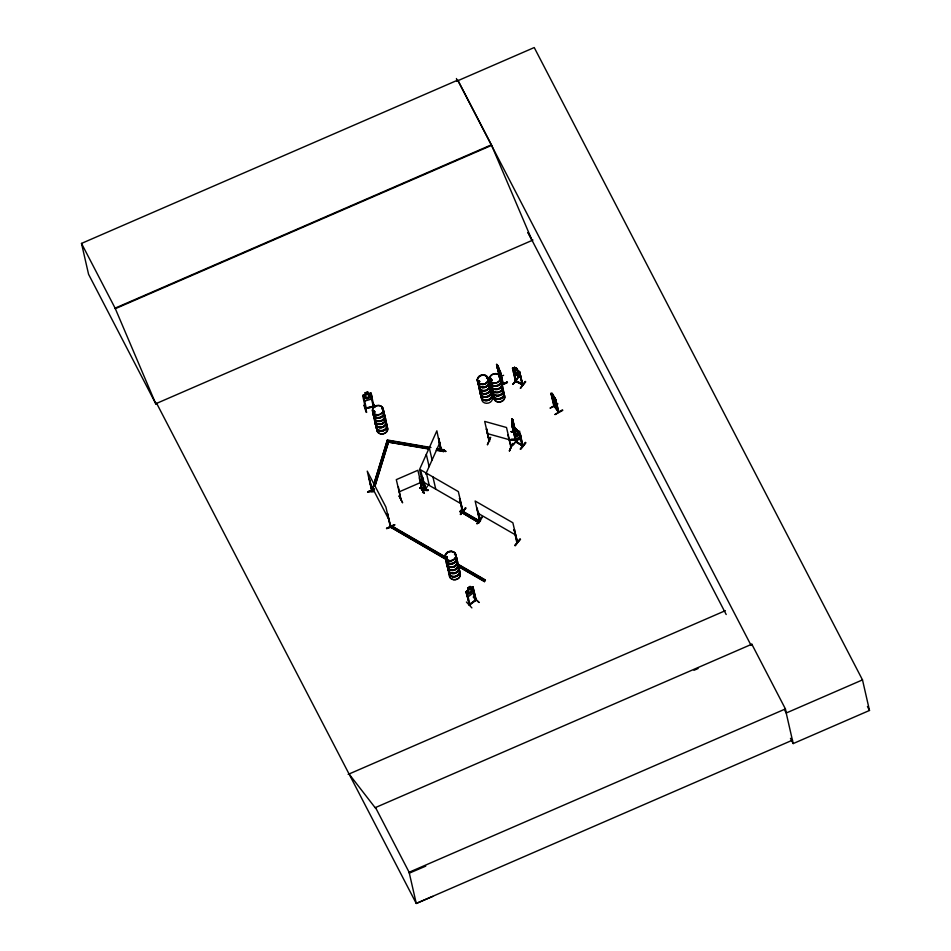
<?xml version="1.0" encoding="UTF-8"?>
<svg xmlns="http://www.w3.org/2000/svg" width="951" height="951" viewBox="0 0 951 951"><rect width="100%" height="100%" fill="white"/><g stroke="black" fill="none" stroke-linecap="round" stroke-linejoin="round"><path stroke-width="1.43" d="M510.913 439.968C538.421 437.757 492.107 441.312 519.721 439.552M515.906 441.704L512.102 424.942L511.709 419.236L512.161 420.865M511.852 422.03L511.804 419.236L512.851 422.933L512.744 427.748M512.066 424.835L512.078 426.25L512.09 419.046M512.827 420.318L512.53 419.653L515.062 429.828L514.015 429.65L514.657 432.467L516.096 434.334L518.259 435.582L519.151 435.047L516.88 429.567L514.693 428.152L519.793 432.871L522.8 446.007L515.811 441.264M513.385 429.472L513.243 422.815M515.18 435.273L515.18 439.386M515.18 439.303L515.252 435.594M515.537 439.207L515.49 435.261M515.537 439.35L515.549 438.684M469.901 604.254L475.191 600.105C476.403 601.294 474.264 599.392 475.928 599.403M419.985 487.934C436.604 490.871 423.861 491.976 420.009 487.863M502.699 383.443L500.036 370.831L496.791 364.459M502.52 383.027L503.257 383.515L499.822 377.832L496.541 364.292L497.421 368.429M519.745 371.793L512.518 368.132L515.454 381.315L522.705 384.989L519.674 371.77L517.142 370.046M515.347 380.864L516.084 381.268M515.525 380.59L516.191 381.708L514.812 374.623M522.265 384.359L519.412 372.198L522.955 384.798L522.242 383.942L522.099 384.715M402.546 502.77L399.016 495.804L402.535 502.532M488.933 440.931L489.599 441.121L486.377 428.83L489.076 441.395L489.515 440.848M489.064 441.335L489.076 440.551M486.746 428.937L489.408 441.478L484.677 421.4L506.514 427.498L511.067 447.16L510.39 446.887L510.972 446.673M425.038 489.48L425.834 489.884L422.494 477.033L425.121 489.515L420.615 469.83L458.346 491.596L462.911 511.281L459.583 498.431L462.127 510.83L462.317 510.2L463.006 510.913M425.561 489.385L425.168 488.743M425.656 489.836L424.336 482.632M462.055 510.485L463.018 510.984M479.566 520.661L475.143 501.011L512.874 522.777L517.439 542.474L516.738 541.357M479.649 519.947L479.696 520.732C481.396 521.386 479.233 518.913 480.184 520.577M517.273 542.415L516.94 541.369M516.773 542.141L517.629 542.201L514.111 529.612L516.75 542.177M515.846 442.049L522.8 446.007M515.62 441.526L522.705 445.567M516.013 441.276L516.571 442.037M522.884 445.294L522.123 445.009M521.909 445.104L522.111 445.71L519.472 433.145M472.909 586.803L466.049 591.784L466.977 595.825L468.154 596.8L473.479 592.842L472.909 586.803L476.13 600.212L469.425 605.133L466.394 592.711L467.012 592.247L466.584 592.901M515.561 439.291L514.562 434.536M424.015 489.016L424.598 488.053M424.657 488.576L421.555 476.237L424.36 489.266L421.84 476.32M441.371 450.465L438.566 438.245L441.05 451.202L441.728 450.56L441.05 451.202L436.866 430.815L419.557 469.473L424.039 489.087M556.252 404.056L555.515 399.254M365.505 408.609L374.005 406.101M471.886 607.891L466.418 602.031M373.315 411.949L374.064 411.426M373.636 412.08L373.743 412.294M382.528 408.74L381.66 408.609M381.862 408.787L382.421 408.169M478.282 381.268L478.246 381.862M479.352 381.862L479.601 381.363M486.591 378.189L487.423 378.034M487.269 378.296L486.555 377.939M490.395 380.091L491.798 379.996M492.036 380.341L491.12 379.473M445.995 558.213L446.102 557.476M445.983 557.797L446.994 558.285M498.8 376.501L499.501 376.311M499.346 376.667L499.263 376.299M448.48 568.116L448.194 567.271M454.673 554.231L455.184 554.385M374.016 488.707L373.256 491.845L371.603 491.56L387.378 440.028L430.981 447.517M371.603 491.56L372.887 487.423M374.171 483.286L387.378 440.028M374.884 485.949L388.579 441.751L374.967 486.33M436.426 450.346L443.701 451.594L444.058 449.764L436.794 448.515M443.701 451.594L444.058 449.764M371.342 399.063L372.007 397.245L371.425 399.099L364.863 401.037L363.662 399.789M553.957 406.457L550.962 393.274L552.65 399.468L556.371 404.104L556.573 403.295M554.148 406.457L554.16 405.732M558.059 411.367L558.653 412.389L555.598 399.206L552.055 393.227L552.353 397.209L554.873 401.274L554.73 398.255L552.032 393.393M553.791 405.863L558.606 412.33L558.475 411.628M558.76 411.724L555.634 399.396M554.219 405.78L558.926 412.128L554.136 405.768M398.374 486.9L400.918 499.572L401.191 498.942M422.529 490.229L417.881 470.281L396.305 479.637L400.953 499.548M421.555 476.237L421.543 476.974M441.49 451.143L438.851 438.316M441.264 450.025L441.228 450.833M441.371 451.202L441.668 450.572M445.686 451.416L437.412 449.027M443.011 450.833L445.829 451.143M487.471 444.795L490.621 437.294L487.411 444.545M511.02 447.113L507.846 434.821M512.648 443.618L509.403 450.905L512.589 443.428M364.304 405.126L366.694 412.318M422.363 481.693L423.492 479.173M425.739 474.145L439.671 443.035M520.066 376.905L520.589 375.788M520.138 376.988L514.467 374.112L520.138 376.988L520.673 375.835M366.325 408.193C363.258 408.823 373.648 407.658 373.981 405.899M373.054 405.899C373.921 404.686 372.78 407.658 373.886 406.101M373.886 405.958L373.161 406.172M476.225 600.093L473.158 587.682L472.528 588.146L475.262 600.426M512.102 419.129L514.693 429.84M374.492 489.218C357.588 495.079 377.904 490.383 371.71 490.894L367.252 471.137L385.916 507.073L390.457 526.795L389.922 525.713L390.599 526.069M500.06 377.476L499.857 378.07L496.743 365.243L497.337 365.731M553.886 406.315L554.338 406.98L551.402 393.987M558.106 411.819L555.646 399.254M374.67 411.355L373.41 411.724A5.611 4.755 -12.9 0 0 379.413 417.941A5.611 4.755 -12.9 0 0 382.968 410M479.447 381.779L479.459 381.03M478.389 381.933L479.554 382.064L479.447 381.22M490.443 379.901L491.334 379.39M491.798 379.865L491.453 380.531M499.037 377.06L499.608 376.727M447.208 558.13L447.065 557.345M424.253 488.018L423.956 488.671M513.112 368.061L514.895 368.905L514.55 367.407M516.215 375.003L514.455 367.312L516.869 368.536L518.414 371.235L519.056 374.04L518.129 374.635L514.396 371.675L513.754 368.869L514.848 368.988M518.473 376.144L516.869 368.536M516.096 381.636L513.564 369.19M520.078 372.53L519.246 372.423M517.938 377.595L512.981 384.37L517.891 377.595M515.608 380.638L522.848 384.347M525.321 381.399L520.423 388.21L525.725 381.803M520.423 388.21L525.38 381.601M422.529 492.535L427.665 486.032M460.225 498.8L459.404 498.657M462.709 511.269L459.88 499.739M460.343 514.134L465.598 507.727L460.783 514.586M460.403 514.396L466.002 508.179M477.485 508.809L477.022 508.214L480.243 521.041M482.205 517.035L477.057 523.728L482.193 517.213M479.696 520.732L477.022 508.214M514.753 529.98L513.932 529.838M514.871 545.327L520.126 538.92L515.311 545.767M514.931 545.577L520.53 539.36M446.162 559.521L389.993 526.783L391.016 525.534L445.817 557.155M390.076 527.163L391.016 525.534M515.121 429.757L512.839 428.853M513.445 428.746L518.854 431.861M513.635 430.114L513.183 429.519L516.512 442.381M513.706 432.955C515.323 436.913 524.072 441.216 519.662 432.907M512.803 444.795L518.45 438.613M518.39 438.352L513.195 445.02M460.034 511.483L461.057 510.235L479.922 521.124L478.983 522.753L460.034 511.483L478.983 522.753M460.129 511.864L461.057 510.235M522.016 445.555L522.206 444.913M525.499 442.465C514.503 455.374 523.882 446.328 525.463 442.441M520.649 449.3L525.867 442.869M478.9 522.372L479.922 521.124M485.331 579.955L484.392 581.584L485.331 579.955L457.288 563.777M371.615 490.276C373.957 492.285 369.285 489.61 367.787 492.333M373.22 406.243L365.41 408.122L365.588 408.859L362.711 395.675L363.484 394.879L371.08 393.203L373.933 406.469M362.735 395.759L363.484 394.879M401.12 499.109L401.072 498.681M469.996 604.777L467.012 592.247M476.023 599.76L469.116 604.979L470.008 604.289M374.777 412.294L373.363 412.08M479.47 381.648L478.472 381.708M490.55 379.734L490.609 380.091M491.857 380.448L490.93 380.733M446.364 557.643L446.982 557.452M455.101 554.564L454.471 554.766M467.904 588.122L470.115 586.375L470.46 588.051L471.637 587.647L472.29 590.452L471.423 592.497L469.307 594.078L467.904 593.709L467.262 590.904L468.284 589.561L467.844 588.063L470.115 586.541L470.519 587.944L472.005 586.731M475.559 600.568L472.718 588.336L473.348 587.873M473.384 597.145L479.233 602.447M550.938 393.405L552.46 394.843M551.806 397.352L556.323 404.009M554.968 398.017L551.259 393.417M556.062 399.943L555.372 399.563M557.678 403.854L550.047 408.169L557.726 403.949M555.051 414.398L562.457 409.822L562.754 410.38L555.075 414.588M373.838 411.652L374.468 411.605M478.496 380.982L478.508 381.624M490.918 379.794L491.548 379.746M469.509 605.133L466.133 591.748M366.23 412.425L363.948 405.245M515.632 381.042L512.91 368.857L513.397 369.428M522.147 384.382L519.733 373.553M366.254 407.908L366.373 408.704L363.555 396.127L362.795 396.353L363.555 396.127M479.863 520.423L480.279 521.089M422.196 489.432L422.161 490.347L419.213 477.866M422.113 489.931L422.101 490.347M424.241 493.391L420.663 486.413L424.182 493.141M498.336 366.694L497.159 364.495L498.942 372.138M498.776 368.156L499.691 372.685L497.73 368.322M498.086 370.545L500.939 375.669L497.468 368.322M499.988 370.926L502.889 384.014M502.651 383.55L500.178 371.092L503.329 383.99L499.786 377.274M500.499 371.698L499.893 371.211M499.441 376.965L503.614 375.3M501.819 384.454L507.18 382.064L501.843 384.644M502.045 385.024L507.418 382.635L507.168 382.017M369.285 479.173L369.238 478.436L372.114 491.465M390.374 526.783L387.58 513.778L390.742 526.497M387.901 514.384L387.295 513.897M386.534 528.328C402.225 520.637 391.8 527.864 386.605 528.578M386.558 528.518L394.57 524.702M156.713 403.462L155.821 403.842L88.574 274.292L81.501 243.42L457.811 80.098L491.405 144.825L532.085 240.425L527.995 232.591M751.135 645.479L457.942 80.669L534.236 47.55L862.498 679.894L869.499 710.456L793.193 743.575L790.459 738.309M432.669 896.436L416.265 903.45L156.665 403.367L155.774 403.747L115.107 308.148L491.405 144.825M115.237 308.718L491.536 145.396M155.774 403.747L532.964 240.044M399.111 491.869L420.675 482.502M348.173 774.376L725.363 610.673M349.065 773.995L375.716 808.421L375.514 807.53L751.825 644.207L785.419 708.935L786.073 711.764M694.016 670.277L698.093 668.505M792.563 740.128L416.265 903.45L409.12 872.257L785.419 708.935M793.193 743.575L786.204 713.012L862.498 679.894M409.322 873.149L425.739 866.135M478.686 380.875L479.34 380.828M446.447 557.227L447.101 557.179M365.065 392.894L367.823 391.99L368.12 393.655L369.63 393.738L370.272 396.543L369.143 398.16L366.539 398.933L364.875 398.136L364.233 395.331L365.517 394.415L365.041 392.811L367.775 392.145M370.438 394.368L371.116 393.892L370.355 394.13L373.351 406.648L373.113 405.804M425.192 488.802L425.632 489.86M515.882 441.3L516.571 441.609M522.277 445.377L519.781 434.512M512.458 368.203L513.207 368.049M512.779 428.925L513.492 428.818M374.195 412.27L373.529 411.938M512.007 423.231L511.733 421.531M512.696 426.381L512.387 427.082L512.173 421.376L513.944 431.813M513.1 430.28L512.078 426.191M513.362 430.934L512.993 430.197M511.079 431.576L514.027 431.433M516.952 431.302L519.84 431.302M513.968 431.576L511.02 431.742L514.015 431.718M510.913 439.576L519.733 439.172L510.865 439.374M374.195 411.308L375.003 412.009M373.85 412.579L374.432 411.438M387.461 440.408L394.724 441.656M397.637 442.156L400.537 442.655M403.45 443.154L422.339 446.399M425.252 446.899L428.164 447.398M436.878 448.896L444.153 450.144M429.079 448.717L387.009 441.858M436.343 449.966L443.606 451.214M388.46 442.108L429.163 449.098M371.508 491.18L373.161 491.465M499.715 377.69L502.972 384.038M372.043 490.668L369.238 478.436M369.998 393.036L371.021 393.322M512.851 443.713L509.403 450.905M437.377 449.062L445.65 451.547M487.471 433.632L509.32 439.719M425.335 489.242L426.024 489.61M447.101 557.5L447.315 558.415L446.043 558.142M446.304 558.403L447.267 558.332L447.303 557.488M514.408 367.383L516.821 368.608M514.955 369.487L517.201 370.628M515.597 372.293L517.855 373.434M517.986 377.856L512.993 384.192M516.369 381.137L522.063 384.061M522.872 384.715L515.442 380.899M480.445 520.696L479.47 520.173L480.552 520.803M425.121 489.48L425.763 489.836M516.726 542.094L517.368 542.427M477.057 523.728L482.169 517.035M477.949 513.231L515.668 534.997M423.421 482.05L461.14 503.816M461.152 510.628L480.005 521.505M391.099 525.915L444.628 556.799M457.372 564.157L485.414 580.336M389.993 526.783L446.067 559.14M457.538 565.75L484.309 581.192M457.633 566.13L484.392 581.584M516.583 541.678L517.51 542.129M493.129 390.124L492.856 389.827A5.528 4.684 -12.9 0 0 498.728 395.818A5.528 4.684 -12.9 0 0 502.235 388.008M425.893 489.539L425.061 489.111M473.325 596.895L478.852 602.482M466.049 591.784L468.344 589.62L467.94 588.063M497.088 365.517L497.563 366.123M513.433 372.162L514.515 374.088M497.468 365.232L498.169 366.551M497.67 366.622L498.776 368.667M498.312 369.428L499.418 371.472M390.374 525.998L390.706 526.521M867.443 706.51L869.499 710.456M784.848 710.421L786.204 713.012M528.055 232.662L726.195 614.512M370.058 483.358L388.721 519.305M375.514 807.53L409.12 872.257M81.501 243.42L115.107 308.148M457.776 565.762A5.528 4.684 -12.9 0 1 454.281 573.572A5.528 4.684 -12.9 0 1 448.373 567.533L448.397 567.581M374.908 407.278L372.84 402.38L374.539 407.349M751.825 644.207L752.027 645.099M553.292 395.176L552.353 393.976M552.757 398.612L554.683 406.826M456.444 78.529L457.098 81.406M520.114 433.513L522.979 445.781L515.704 441.526M512.839 419.641L515.014 429.151M512.327 418.785L514.705 429.163M514.753 433.965L516.702 442.156M512.173 426.179L515.799 441.965M498.395 366.622L500.036 374.183M497.016 365.125L499.501 375.99M515.014 533.547L517.011 541.844M478.567 512.506L480.469 520.803M469.735 587.017L468.368 588.027M429.293 447.743L432.087 459.963M432.931 476.926L435.736 489.159M426.321 454.388L429.115 466.608M426.452 473.194L429.246 485.414M371.08 393.203L372.031 397.316M369.856 480.35L372.4 491.346M448.194 567.592L448.361 567.319A5.611 4.755 -12.9 0 0 454.245 573.453A5.611 4.755 -12.9 0 0 457.8 565.512M489.254 385.975A5.54 4.707 -12.9 0 1 485.747 393.821A5.54 4.707 -12.9 0 1 479.815 387.758M489.171 385.809A5.504 4.66 -12.9 0 1 485.688 393.595A5.504 4.66 -12.9 0 1 479.815 387.58M488.6 383.158A5.54 4.696 -12.9 0 1 486.472 390.564A5.54 4.696 -12.9 0 1 478.852 387.39M487.685 379.223A5.528 4.684 -12.9 0 1 484.891 386.867A5.528 4.684 -12.9 0 1 477.937 382.219M488.576 382.742A5.611 4.755 -12.9 0 1 485.735 390.504A5.611 4.755 -12.9 0 1 478.674 385.785M488.457 382.599A5.528 4.684 -12.9 0 1 485.664 390.243A5.528 4.684 -12.9 0 1 478.71 385.595M488.552 380.804A5.528 4.684 -12.9 0 1 484.321 387.604A5.528 4.684 -12.9 0 1 478.068 382.789M488.588 380.578A5.611 4.755 -12.9 0 1 484.285 387.485A5.611 4.755 -12.9 0 1 477.937 382.587M487.804 379.378A5.611 4.755 -12.9 0 1 484.962 387.14A5.611 4.755 -12.9 0 1 477.901 382.409M489.29 386.32A5.504 4.66 -12.9 0 1 485.806 394.094A5.504 4.66 -12.9 0 1 479.934 388.079M491.536 393.785A5.54 4.696 -12.9 0 1 486.579 400.704A5.54 4.696 -12.9 0 1 481.384 394.558M491.382 395.426A5.504 4.66 -12.9 0 1 488.588 403.034A5.504 4.66 -12.9 0 1 481.67 398.41M491.168 392.811A5.528 4.684 -12.9 0 1 484.38 397.256A5.528 4.684 -12.9 0 1 480.624 391.182M490.015 389.411A5.528 4.684 -12.9 0 1 491.144 391.574M490.038 389.161A5.611 4.755 -12.9 0 1 486.484 397.102A5.611 4.755 -12.9 0 1 480.493 390.968M490.003 388.983A5.611 4.755 -12.9 0 1 486.448 396.924A5.611 4.755 -12.9 0 1 480.457 390.79M489.896 388.84A5.54 4.696 -12.9 0 1 487.09 396.496A5.54 4.696 -12.9 0 1 480.136 391.836M491.56 393.559A5.611 4.755 -12.9 0 1 487.257 400.478A5.611 4.755 -12.9 0 1 480.909 395.568M491.524 393.393A5.611 4.755 -12.9 0 1 487.221 400.3A5.611 4.755 -12.9 0 1 480.873 395.402M491.394 393.227A5.528 4.684 -12.9 0 1 487.162 400.026A5.528 4.684 -12.9 0 1 480.921 395.212M382.944 410.25A5.528 4.684 -12.9 0 1 382.421 416.633A5.528 4.684 -12.9 0 1 375.003 417.192A5.528 4.684 -12.9 0 1 374.242 410.903M384.846 415.789A5.528 4.684 -12.9 0 1 378.795 421.543A5.528 4.684 -12.9 0 1 374.325 415.397M383.717 413.614A5.528 4.684 -12.9 0 1 384.454 414.624M374.967 418.238A5.528 4.684 -12.9 0 0 380.875 424.277A5.528 4.684 -12.9 0 0 384.37 416.467A5.54 4.707 -12.9 0 1 380.899 424.408A5.54 4.707 -12.9 0 1 374.979 418.345M384.323 416.253A5.528 4.684 -12.9 0 1 380.828 424.063A5.54 4.707 -12.9 0 1 374.92 418.095M374.92 418.024A5.528 4.684 -12.9 0 0 380.828 424.063A5.54 4.707 -12.9 0 0 384.359 416.312M383.74 413.376A5.611 4.755 -12.9 0 1 380.186 421.305A5.611 4.755 -12.9 0 1 374.195 415.171M383.586 413.055A5.528 4.684 -12.9 0 1 380.091 420.865A5.528 4.684 -12.9 0 1 374.195 414.826M382.932 409.822A5.611 4.755 -12.9 0 1 379.378 417.762A5.611 4.755 -12.9 0 1 373.386 411.628M382.813 409.679A5.528 4.684 -12.9 0 1 379.318 417.489A5.528 4.684 -12.9 0 1 373.422 411.45M386.653 424.241A5.528 4.684 -12.9 0 1 383.122 430.874A5.528 4.684 -12.9 0 1 376.192 427.451M385.761 420.306A5.528 4.684 -12.9 0 1 381.517 427.106A5.528 4.684 -12.9 0 1 375.276 422.28M385.951 422.981A5.611 4.755 -12.9 0 1 383.11 430.744A5.611 4.755 -12.9 0 1 376.037 426.024M385.904 422.815A5.611 4.755 -12.9 0 1 383.063 430.577A5.611 4.755 -12.9 0 1 376.002 425.846M385.797 422.672A5.528 4.684 -12.9 0 1 382.991 430.304A5.528 4.684 -12.9 0 1 376.049 425.656M385.88 420.865A5.528 4.684 -12.9 0 1 381.648 427.677A5.528 4.684 -12.9 0 1 375.407 422.85M385.916 420.639A5.611 4.755 -12.9 0 1 381.624 427.546A5.611 4.755 -12.9 0 1 375.265 422.648M385.88 420.461A5.611 4.755 -12.9 0 1 381.577 427.379A5.611 4.755 -12.9 0 1 375.229 422.482M387.699 428.235A5.528 4.684 -12.9 0 1 381.636 433.989A5.528 4.684 -12.9 0 1 377.167 427.843A5.528 4.684 -12.9 0 0 383.075 433.87A5.528 4.684 -12.9 0 0 386.57 426.048A5.528 4.684 -12.9 0 1 387.307 427.07M456.314 557.155A5.528 4.684 -12.9 0 1 450.643 564.062A5.528 4.684 -12.9 0 1 446.875 556.799M456.349 556.929A5.611 4.755 -12.9 0 1 450.584 563.943A5.611 4.755 -12.9 0 1 446.756 556.561M456.302 556.751A5.611 4.755 -12.9 0 1 450.548 563.777A5.611 4.755 -12.9 0 1 446.72 556.394M457.039 562.469A5.54 4.707 -12.9 0 1 453.532 570.315A5.54 4.707 -12.9 0 1 447.612 564.252M456.932 562.172A5.504 4.66 -12.9 0 1 453.449 569.946A5.504 4.66 -12.9 0 1 447.576 563.931M456.195 556.585A5.54 4.696 -12.9 0 1 451.226 563.503A5.54 4.696 -12.9 0 1 446.031 557.357M457.086 560.531A5.54 4.696 -12.9 0 1 453.556 567.165A5.54 4.696 -12.9 0 1 446.613 563.741M457.122 560.294A5.611 4.755 -12.9 0 1 452.819 567.212A5.611 4.755 -12.9 0 1 446.471 562.314M456.325 559.093A5.611 4.755 -12.9 0 1 453.484 566.855A5.611 4.755 -12.9 0 1 446.423 562.136M456.218 558.95A5.528 4.684 -12.9 0 1 453.425 566.594A5.528 4.684 -12.9 0 1 446.471 561.946M458.56 569.126A5.54 4.696 -12.9 0 1 455.053 576.96A5.54 4.696 -12.9 0 1 449.134 570.909M449.431 574.761A5.504 4.66 -12.9 0 0 455.648 579.563A5.504 4.66 -12.9 0 0 459.868 572.787A5.54 4.707 -12.9 0 1 455.672 579.682A5.54 4.707 -12.9 0 1 449.395 574.832M458.537 568.71A5.611 4.755 -12.9 0 1 454.982 576.651A5.611 4.755 -12.9 0 1 448.979 570.517M457.657 565.191A5.54 4.696 -12.9 0 1 454.15 573.013A5.54 4.696 -12.9 0 1 448.242 566.962M459.155 569.578A5.528 4.684 -12.9 0 1 454.923 576.377A5.528 4.684 -12.9 0 1 448.67 571.563M457.395 567.771A5.528 4.684 -12.9 0 1 458.418 568.567M457.051 562.671A5.504 4.66 -12.9 0 1 454.257 570.279A5.504 4.66 -12.9 0 1 447.339 565.643M500.024 378.391A5.528 4.684 -12.9 0 1 499.501 384.786A5.528 4.684 -12.9 0 1 492.083 385.345A5.528 4.684 -12.9 0 1 491.322 379.045M499.905 377.82A5.54 4.696 -12.9 0 1 499.382 384.228A5.54 4.696 -12.9 0 1 491.952 384.786A5.54 4.696 -12.9 0 1 491.191 378.474M500.048 378.141A5.611 4.755 -12.9 0 1 499.513 384.644A5.611 4.755 -12.9 0 1 491.988 385.203A5.611 4.755 -12.9 0 1 491.215 378.819M500.012 377.975A5.611 4.755 -12.9 0 1 499.477 384.466A5.611 4.755 -12.9 0 1 491.94 385.036A5.611 4.755 -12.9 0 1 491.168 378.641M501.462 384.584A5.54 4.707 -12.9 0 1 497.955 392.418A5.54 4.707 -12.9 0 1 492.036 386.368M500.808 381.755A5.54 4.696 -12.9 0 1 499.323 388.84A5.54 4.696 -12.9 0 1 491.453 387.152M491.061 385.987A5.54 4.696 -12.9 0 1 491.037 384.763M501.391 384.418A5.504 4.66 -12.9 0 1 497.908 392.192A5.504 4.66 -12.9 0 1 492.024 386.177M500.785 381.351A5.611 4.755 -12.9 0 1 497.23 389.28A5.611 4.755 -12.9 0 1 491.239 383.146M501.795 383.372A5.528 4.684 -12.9 0 1 495.744 389.125A5.528 4.684 -12.9 0 1 491.275 382.98M500.666 381.196A5.528 4.684 -12.9 0 1 501.403 382.207M501.498 384.917A5.504 4.66 -12.9 0 1 498.015 392.692A5.504 4.66 -12.9 0 1 492.142 386.677M503.59 394.023A5.504 4.66 -12.9 0 1 500.107 401.809A5.504 4.66 -12.9 0 1 494.223 395.794M503.745 392.383A5.54 4.696 -12.9 0 1 500.214 399.028A5.54 4.696 -12.9 0 1 493.26 395.604M502.841 388.448A5.54 4.696 -12.9 0 1 498.609 395.271A5.54 4.696 -12.9 0 1 492.345 390.433M503.768 392.157A5.611 4.755 -12.9 0 1 499.477 399.075A5.611 4.755 -12.9 0 1 493.117 394.178M503.733 391.99A5.611 4.755 -12.9 0 1 499.43 398.897A5.611 4.755 -12.9 0 1 493.082 393.999M502.877 390.813A5.528 4.684 -12.9 0 1 500.071 398.457A5.528 4.684 -12.9 0 1 493.129 393.809M502.259 387.758A5.611 4.755 -12.9 0 1 499.418 395.521A5.611 4.755 -12.9 0 1 492.345 390.802M502.96 388.614A5.611 4.755 -12.9 0 1 498.657 395.521A5.611 4.755 -12.9 0 1 492.309 390.623M503.661 394.19A5.54 4.707 -12.9 0 1 500.856 401.869A5.54 4.707 -12.9 0 1 493.878 397.197M420.033 488.101L428.235 490.371L420.021 488.136M470.507 588.491L468.391 590.06L469.033 592.865L471.149 591.296L470.507 588.491M367.359 392.537L365.802 393.536L367.359 392.537M368.227 394.154L365.624 394.915L366.266 397.732L368.869 396.959L368.227 394.154M516.405 368.667L514.955 367.93L516.405 368.667M516.559 429.59L515.169 428.794L516.559 429.59M517.344 431.576L515.18 430.327L515.822 433.133L517.986 434.381L517.344 431.576M553.957 397.256L552.495 395.402L554.599 400.074L553.957 397.256M480.719 384.109A5.528 4.684 -12.9 0 0 488.172 378.569A5.528 4.684 -12.9 0 0 479.34 376.109A5.528 4.684 -12.9 0 0 480.719 384.109M480.79 384.394A5.528 4.684 -12.9 0 0 488.232 378.855A5.528 4.684 -12.9 0 0 479.399 376.394A5.528 4.684 -12.9 0 0 480.79 384.394M480.742 384.24A5.54 4.707 -12.9 0 0 488.22 378.688A5.54 4.707 -12.9 0 0 479.352 376.216A5.54 4.707 -12.9 0 0 480.742 384.24M375.847 414.553A5.528 4.684 -12.9 0 0 383.301 409.013A5.528 4.684 -12.9 0 0 374.468 406.553A5.528 4.684 -12.9 0 0 375.847 414.553M375.918 414.85A5.528 4.684 -12.9 0 0 383.36 409.31A5.528 4.684 -12.9 0 0 374.528 406.85A5.528 4.684 -12.9 0 0 375.918 414.85M448.468 560.484A5.54 4.707 -12.9 0 0 455.945 554.932A5.54 4.707 -12.9 0 0 447.077 552.46A5.54 4.707 -12.9 0 0 448.468 560.484M448.551 560.733A5.504 4.66 -12.9 0 0 455.969 555.218A5.504 4.66 -12.9 0 0 447.172 552.769A5.504 4.66 -12.9 0 0 448.551 560.733M448.492 560.603A5.54 4.707 -12.9 0 0 455.969 555.039A5.54 4.707 -12.9 0 0 447.101 552.567A5.54 4.707 -12.9 0 0 448.492 560.603M492.951 382.849A5.54 4.707 -12.9 0 0 500.428 377.285A5.54 4.707 -12.9 0 0 491.56 374.813A5.54 4.707 -12.9 0 0 492.951 382.849M493.01 382.98A5.504 4.66 -12.9 0 0 500.416 377.464A5.504 4.66 -12.9 0 0 491.631 375.015A5.504 4.66 -12.9 0 0 493.01 382.98"/></g></svg>
